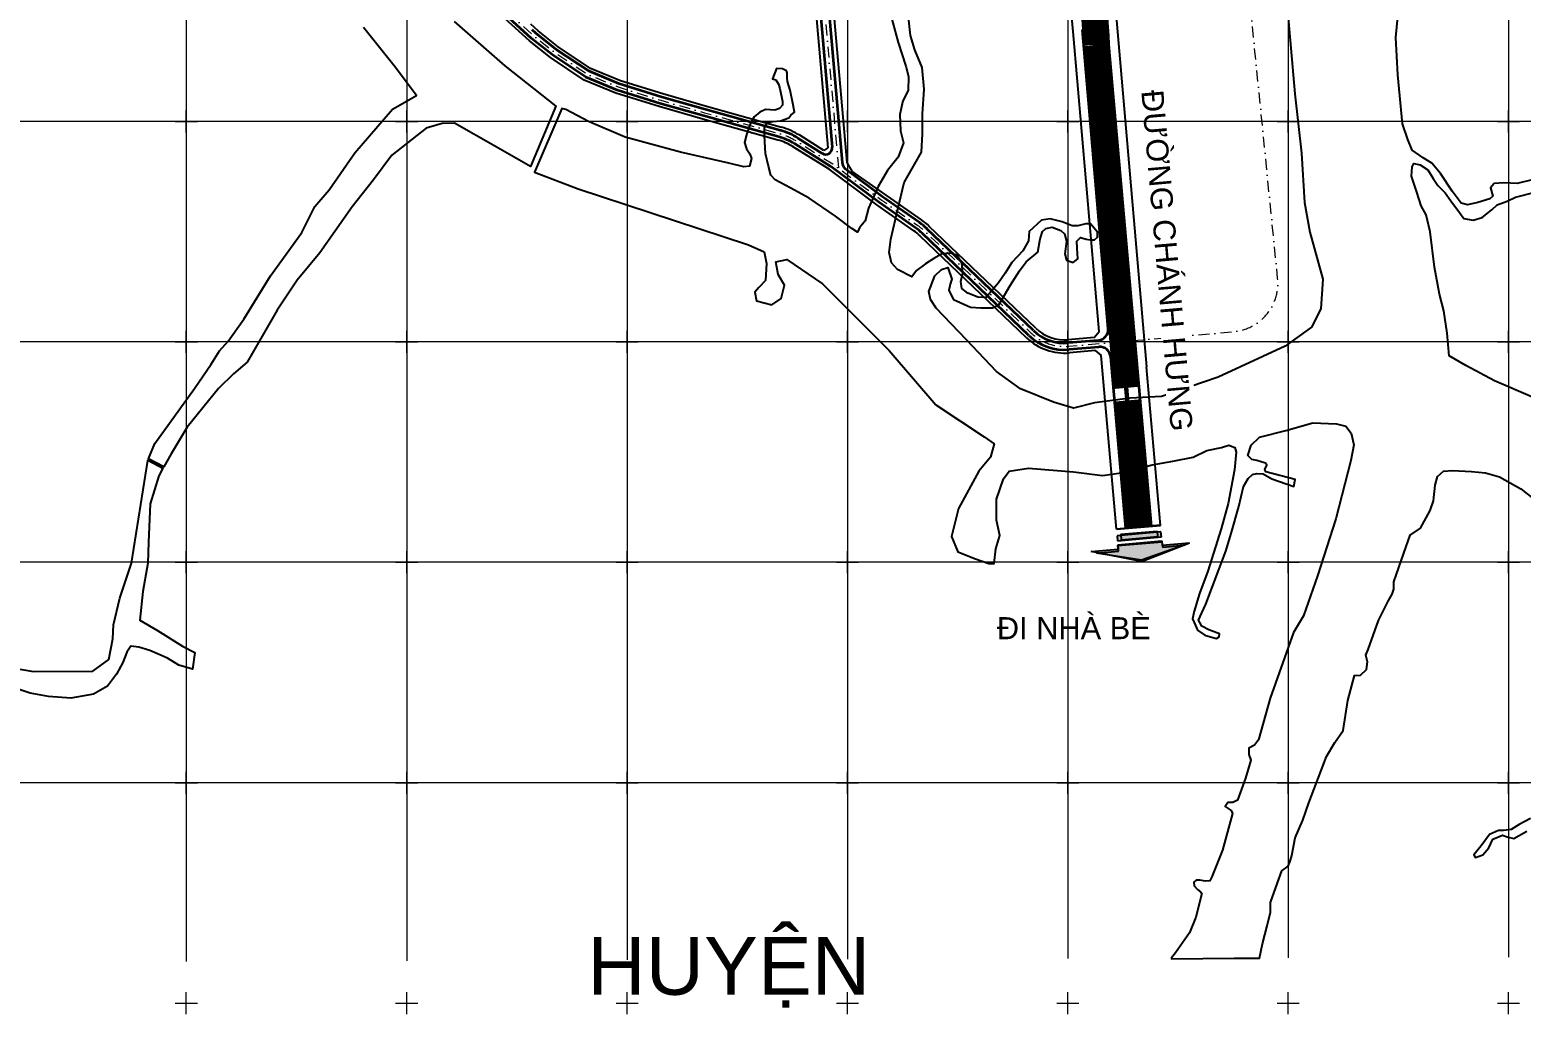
# Model space of a CAD drawing. Header units: millimetres. Extents: x 546597 to 607848, y 1180644 to 1193180.
# Drawn here: x 601258 to 602612, y 1184190 to 1185083 of the extents above; entities that cross this region are included whole.
import ezdxf
from ezdxf.enums import TextEntityAlignment as Align

# ---------------------------------------------------------------- set-up
doc = ezdxf.new("R2010")
doc.units = ezdxf.units.MM
doc.header["$MEASUREMENT"] = 0
for name, pattern in [('ACAD_ISO02W100', [15, 12, -3]), ('DASHDOT', [1, 0.5, -0.25, 0, -0.25]), ('DASHED', [0.75, 0.5, -0.25])]:
    doc.linetypes.add(name, pattern=pattern)
doc.layers.get('0').update_dxf_attribs({"linetype": 'CONTINUOUS', "lineweight": 20})
for name, color, linetype, lineweight in [('A-DUONG', 1, 'CONTINUOUS', 35), ('A-LE', 4, 'CONTINUOUS', 25), ('A-TIM', 6, 'DASHDOT', 13), ('toa do', 2, 'CONTINUOUS', 13)]:
    doc.layers.add(name, color=color, linetype=linetype, lineweight=lineweight)
for name, color, linetype in [('duong HH', 251, 'CONTINUOUS'), ('duong MOI', 251, 'ACAD_ISO02W100'), ('hatch CX cach ly', 70, 'CONTINUOUS'), ('SONG', 150, 'CONTINUOUS'), ('text DUONG', 7, 'CONTINUOUS')]:
    doc.layers.add(name, color=color, linetype=linetype)
doc.styles.add('VNI-Helve Bold', font='VHELVEB.TTF')

# ---------------------------------------------------------------- blocks, each defined once
blk = doc.blocks.new('MUITEN')
at = {"linetype": 'Continuous'}
h = blk.add_hatch(color=256, dxfattribs=at)
h.paths.add_polyline_path([(9.31, 0), (9.31, 2.82), (-9.31, 2.82), (-9.31, 0)])
h.paths.add_polyline_path([(11.27, 5.64), (11.27, 8.46), (22.55, 8.46), (0, 14.09), (-22.55, 8.46), (-11.27, 8.46), (-11.27, 5.64)])
for p, q in [((-22.55, 8.46), (0, 14.09)), ((-22.55, 8.46), (0, 14.09)), ((-11.27, 8.46), (-22.55, 8.46)), ((-11.27, 5.64), (-11.27, 8.46)), ((0, 14.09), (22.55, 8.46)), ((11.27, 8.46), (11.27, 5.64)), ((22.55, 8.46), (11.27, 8.46)), ((11.27, 5.64), (-11.27, 5.64)), ((9.31, 2.82), (-9.31, 2.82)), ((-9.31, 0), (-9.31, 2.82)), ((9.31, 0), (9.31, 2.82)), ((-11.27, -2.82), (11.27, -2.82))]:
    blk.add_line(p, q)
blk.add_lwpolyline([(9.31, 0), (-9.31, 0)])
blk = doc.blocks.new('A$C1AD862F4')
h = blk.add_hatch(color=256)
h.paths.add_polyline_path([(23.2, 5.9), (24.7, 9.6), (47.8, 0.6), (10.8, 29.1), (-35.8, 33.2), (-12.6, 24.2), (-14.1, 20.4)])
h.paths.add_polyline_path([(-15.4, 17.1), (-17, 12.8), (20.2, -1.7), (21.9, 2.6)])
for p, q in [((10.8, 29.1), (-35.8, 33.2)), ((-12.6, 24.2), (-35.8, 33.2)), ((10.8, 29.1), (47.8, 0.6)), ((-15.4, 17.1), (-17, 12.8)), ((21.9, 2.6), (-15.4, 17.1)), ((-14.1, 20.4), (-12.6, 24.2)), ((23.2, 5.9), (-14.1, 20.4)), ((18.1, -7.3), (-19.2, 7.3)), ((-17, 12.8), (20.2, -1.7)), ((20.2, -1.7), (21.9, 2.6)), ((23.2, 5.9), (24.7, 9.6)), ((47.8, 0.6), (24.7, 9.6))]:
    blk.add_line(p, q)
blk = doc.blocks.new('CROSS')
for p, q in [((-5, 0), (5, 0)), ((0, -5), (0, 5))]:
    blk.add_line(p, q)

msp = doc.modelspace()

# ---------------------------------------------------------------- linework, layer by layer
at = {"layer": 'A-DUONG', "ltscale": 0.05}
for p, q in [((601961, 1185262.5), (601986.3, 1184976.6)), ((601713.4, 1185075.3), (601642.6, 1185139.8)), ((601717.3, 1185079.9), (601713.8, 1185083.1)), ((601735.7, 1185065.2), (601717.3, 1185079.9)), ((602236.7, 1184812.2), (602213.3, 1185083.1)), ((601732.2, 1185060.3), (601713.4, 1185075.3)), ((601762.7, 1185040.1), (601732.2, 1185060.3)), ((601765.5, 1185045.5), (601735.7, 1185065.2)), ((601790.9, 1185028.4), (601762.7, 1185040.1)), ((601793, 1185034.1), (601765.5, 1185045.5)), ((601829.9, 1185016.3), (601790.9, 1185028.4)), ((601831.7, 1185022), (601793, 1185034.1)), ((601869.6, 1185004.9), (601829.9, 1185016.3)), ((601871.2, 1185010.7), (601831.7, 1185022)), ((601937.8, 1184986), (601869.6, 1185004.9)), ((601939.4, 1184991.8), (601871.2, 1185010.7)), ((601985, 1184959), (601951.9, 1184979.8)), ((601977.1, 1184971), (601955.1, 1184984.8)), ((602028.5, 1184926.8), (601985, 1184959)), ((602061.9, 1184903.3), (602028.5, 1184926.8)), ((602164.7, 1184805.8), (602068.1, 1184898.2)), ((602168.9, 1184810.2), (602072.2, 1184902.6)), ((602227.6, 1184801.3), (602200.8, 1184799)), ((602228.1, 1184795.3), (602201.3, 1184793)), ((602252.7, 1184630.8), (602239, 1184786.3))]:
    msp.add_line(p, q, dxfattribs=at)
msp.add_lwpolyline([(602065.4, 1184908.2), (602032, 1184931.6), (601999.5, 1184955.6, -0.214568), (601995.5, 1184962.8), (601968.2, 1185272.6)], format="xyb", dxfattribs=at)
at = {"layer": 'A-DUONG'}
msp.add_lwpolyline([(602213.4, 1185196.1, -0.074791), (602237, 1185069.8), (602275.6, 1184632.8)], format="xyb", dxfattribs=at)
at = {"layer": 'A-DUONG', "ltscale": 0.05}
for centre, radius, start, end in [((601923.7, 1184934.9), 53, 57.8277, 74.5164), ((601923.7, 1184934.9), 59, 57.8277, 74.5164), ((601980.3, 1184976.1), 6, 237.8277, 5.0504), ((602031.5, 1184859.9), 59, 46.2835, 54.9356), ((602031.5, 1184859.9), 53, 46.2835, 54.9356), ((602197.2, 1184839.8), 41, 226.2835, 275.0504), ((602226.7, 1184811.3), 10, 275.0504, 5.0504), ((602197.2, 1184839.8), 47, 226.2835, 275.0504), ((602229, 1184785.4), 10, 5.0504, 95.0504)]:
    msp.add_arc(centre, radius, start, end, dxfattribs=at)
at = {"layer": 'A-LE', "ltscale": 0.05}
for p, q in [((601972.1, 1185273.1), (601999.6, 1184962.7)), ((601957, 1185262.4), (601982.3, 1184976)), ((601711.5, 1185073), (601640.4, 1185137.6)), ((601719.2, 1185082.1), (601712.7, 1185088.1)), ((601737.5, 1185067.6), (601719.2, 1185082.1)), ((602228.4, 1184809.4), (602204.9, 1185081.4)), ((601730.4, 1185057.9), (601711.5, 1185073)), ((601766.9, 1185048.1), (601737.5, 1185067.6)), ((601761.2, 1185037.5), (601730.4, 1185057.9)), ((601794, 1185036.9), (601766.9, 1185048.1)), ((601789.9, 1185025.6), (601761.2, 1185037.5)), ((601829.1, 1185013.4), (601789.9, 1185025.6)), ((601832.5, 1185024.9), (601794, 1185036.9)), ((601868.7, 1185002), (601829.1, 1185013.4)), ((601872, 1185013.5), (601832.5, 1185024.9)), ((601940.2, 1184994.6), (601872, 1185013.5)), ((601937, 1184983.1), (601868.7, 1185002)), ((601978.5, 1184973.6), (601956.7, 1184987.4)), ((601983.3, 1184956.5), (601950.3, 1184977.2)), ((601982.3, 1184976), (601978.5, 1184973.6)), ((601999.6, 1184962.7), (602004.1, 1184954.9)), ((602026.7, 1184924.3), (601983.3, 1184956.5)), ((602067.1, 1184910.7), (602004.1, 1184954.9)), ((602060.2, 1184900.8), (602026.7, 1184924.3)), ((602170.9, 1184812.3), (602074.3, 1184904.7)), ((602162.6, 1184803.7), (602066, 1184896)), ((602223.9, 1184804), (602228.4, 1184809.4)), ((602223.9, 1184804), (602200.5, 1184801.9)), ((602224.9, 1184792.1), (602201.6, 1184790)), ((602244.3, 1184630), (602230.3, 1184787.5))]:
    msp.add_line(p, q, dxfattribs=at)
at = {"layer": 'A-LE', "ltscale": 0.05, "flags": 128}
for points in [[(602243.9, 1185095.1), (602271.4, 1184777.3)], [(602284.1, 1184633.5), (602271.4, 1184777.3)]]:
    msp.add_lwpolyline(points, dxfattribs=at)
at = {"layer": 'A-LE'}
msp.add_lwpolyline([(602224.9, 1184792.1), (602230.3, 1184787.5)], dxfattribs=at)
at = {"layer": 'A-LE', "ltscale": 0.05}
for centre, radius, start, end in [((601805.3, 1185054.4), 400.5, 3.8605, 19.1485), ((601923.7, 1184934.9), 62, 57.8277, 74.5164), ((601923.7, 1184934.9), 50, 57.8277, 74.5164), ((602031.5, 1184859.9), 62, 46.2835, 54.9356), ((602031.5, 1184859.9), 50, 46.2835, 54.9356), ((602197.2, 1184839.8), 38, 226.2835, 275.0504), ((602197.2, 1184839.8), 50, 226.2835, 275.0504)]:
    msp.add_arc(centre, radius, start, end, dxfattribs=at)
at = {"layer": 'A-TIM', "ltscale": 20, "flags": 128}
for points in [[(601505.1, 1185676), (601505.2, 1185666.8), (601506.1, 1185648.8), (601508.6, 1185630.1), (601512.4, 1185614.1), (601517.6, 1185600.5), (601523.6, 1185587.3), (601529.3, 1185575.6), (601538.1, 1185559.3), (601551.1, 1185533.2), (601565.7, 1185498.1, -0.059809), (601569.3, 1185485.2), (601590.9, 1185346.5), (601593.4, 1185320.2), (601596.3, 1185295.7), (601595.6, 1185275.3), (601595.5, 1185262.5), (601603.7, 1185230.7), (601616.5, 1185186.7), (601633.8, 1185154.1), (601644.7, 1185141.9), (601715.4, 1185077.6), (601734, 1185062.7), (601764.1, 1185042.8), (601792, 1185031.3), (601830.8, 1185019.1), (601870.4, 1185007.8), (601938.6, 1184988.9, -0.072947), (601953.5, 1184982.3), (601986.7, 1184961.4), (602030.2, 1184929.2), (602063.6, 1184905.7, -0.03777), (602070.2, 1184900.4), (602166.8, 1184808, 0.216056), (602201.1, 1184796), (602350.5, 1184809.2, 0.417486), (602390.5, 1184857.4), (602366.1, 1185101.3, -0.05486), (602366.3, 1185113.6), (602378.8, 1185217.3, -0.044369), (602380.8, 1185227), (602418.3, 1185349.4)], [(601691.2, 1185663.9), (601834, 1185462.1), (601962, 1185281, -0.13265), (601963.8, 1185276.1), (601992, 1184957.5)], [(601939.9, 1185582.4), (602093, 1185366), (602154.1, 1185283.8, -0.076503), (602202.5, 1185192.4, -0.07497), (602225.5, 1185069.1), (602264.2, 1184631.8)]]:
    msp.add_lwpolyline(points, format="xyb", dxfattribs=at)
at = {"layer": 'duong HH', "color": 254, "ltscale": 3, "const_width": 23, "flags": 128}
msp.add_lwpolyline([(601939.9, 1185582.4), (602093, 1185366), (602154.1, 1185283.8, -0.076503), (602202.5, 1185192.4, -0.07497), (602225.5, 1185069.1), (602253, 1184758.2)], format="xyb", dxfattribs=at)
at = {"layer": 'duong MOI', "color": 254, "ltscale": 3, "const_width": 23, "flags": 128}
msp.add_lwpolyline([(602254, 1184746.8), (602264.2, 1184631.8)], dxfattribs=at)
at = {"layer": 'hatch CX cach ly', "const_width": 4}
msp.add_lwpolyline([(601955.1, 1185560.9), (602093, 1185366), (602154.1, 1185283.8, -0.076503), (602202.5, 1185192.4, -0.07497), (602225.5, 1185069.1), (602264.2, 1184631.8)], format="xyb", dxfattribs=at)
at = {"layer": 'hatch CX cach ly', "color": 200, "const_width": 2.5}
msp.add_lwpolyline([(601955.1, 1185560.9), (602093, 1185366), (602154.1, 1185283.8, -0.076503), (602202.5, 1185192.4, -0.07497), (602225.5, 1185069.1), (602264.2, 1184631.8)], format="xyb", dxfattribs=at)
at = {"layer": 'SONG'}
for points in [[(602398.9, 1185107.9), (602406.2, 1185025), (602412.2, 1184971.2), (602414.8, 1184926.5), (602419.6, 1184899.5), (602431.5, 1184856.7), (602429.6, 1184830), (602421.1, 1184813.3), (602397.2, 1184796.2), (602336.5, 1184767.8), (602285.2, 1184750.5), (602256.6, 1184749), (602224.2, 1184744.5), (602205.3, 1184739.9), (602187.2, 1184745.2), (602157, 1184757.3), (602135.2, 1184773.1), (602108, 1184801.9), (602080.6, 1184830.4), (602075.4, 1184838.5), (602073.9, 1184845.6), (602079.5, 1184860), (602085.4, 1184865.6), (602091, 1184867.4), (602094.7, 1184856.7), (602093.2, 1184852.2), (602092.1, 1184846.7), (602096.2, 1184838.5), (602111.7, 1184831.5), (602121, 1184830.8), (602131.7, 1184830.8), (602137.3, 1184833.7), (602147.7, 1184851.1), (602156.2, 1184864.5), (602162.1, 1184872.6), (602172.9, 1184881.3), (602175.1, 1184893.5), (602177, 1184900.1), (602180, 1184902.7), (602185.9, 1184903.9), (602193.7, 1184900.9), (602197, 1184897.9), (602198.9, 1184891.3), (602197.4, 1184879.8), (602198.9, 1184874.2), (602204.8, 1184872), (602209.2, 1184875.3), (602208.5, 1184885), (602208.1, 1184891.3), (602211.5, 1184894.6), (602216.6, 1184893.1), (602220.7, 1184892.4), (602224.4, 1184892.4), (602227, 1184895), (602227, 1184899.4), (602220.7, 1184907.2), (602216.3, 1184907.2), (602209.2, 1184905.3), (602204, 1184905.3), (602194.8, 1184909), (602184, 1184911.6), (602176.2, 1184910.5), (602165.1, 1184900.1), (602164.4, 1184891.6), (602159.2, 1184882.7), (602149.2, 1184872), (602143.3, 1184862.4), (602137, 1184853.5), (602131.8, 1184847.2), (602128.8, 1184843.5), (602125.8, 1184840.1), (602118.4, 1184840.5), (602113.2, 1184842.7), (602109.2, 1184844.2), (602104, 1184848.3), (602102.9, 1184854.6), (602104.7, 1184862.4), (602104, 1184871.6), (602099.2, 1184878.7), (602093.6, 1184880.5), (602085.5, 1184879.4), (602078.4, 1184875.7), (602071, 1184870.9), (602062.8, 1184864.6), (602058.4, 1184859), (602045.4, 1184865.7), (602039.9, 1184871.6), (602038, 1184880.9), (602039.5, 1184893.1), (602045.8, 1184920.5), (602051.4, 1184944.6), (602067.2, 1184972.2), (602068.3, 1184988.8), (602068.3, 1185007), (602069.8, 1185029.2), (602067.9, 1185049), (602061.3, 1185064.9), (602057.2, 1185077.9), (602055.3, 1185094.6)], [(602622.8, 1184947.3), (602608, 1184943.5), (602595.8, 1184944.2), (602586.9, 1184943.7), (602583.6, 1184939.6), (602585.7, 1184932), (602583.2, 1184929.8), (602572.2, 1184926.5), (602562.7, 1184924.4), (602557.2, 1184925.9), (602549, 1184936.8), (602538.3, 1184952.8), (602530.5, 1184962.2), (602522.6, 1184966.8), (602512.6, 1184974), (602508.6, 1184983.6), (602503.8, 1184997.9), (602499.5, 1185042.2), (602497.9, 1185076.2), (602500.7, 1185107.3)], [(602038.6, 1185099.3), (602046, 1185071.5), (602053.1, 1185050), (602055.4, 1185040.7), (602055, 1185028.1), (602050.2, 1185018.6), (602047.7, 1185006.2), (602048.2, 1184991.3), (602050.8, 1184980.5), (602046, 1184967.5), (602036.4, 1184955.5), (602028, 1184940.8), (602019, 1184921.3), (602016.2, 1184909.8), (602011.1, 1184903.5), (602009.2, 1184899.4), (602003.9, 1184902.8), (601989.2, 1184914.1), (601965.4, 1184930.4), (601948, 1184939.8), (601934.3, 1184947), (601930.5, 1184951.1), (601928.3, 1184959.3), (601925.7, 1184970.9), (601924.9, 1184987), (601924.7, 1184994.9), (601927.6, 1184999), (601932.4, 1185000), (601939.4, 1185000.5), (601946.8, 1185003.1), (601948.8, 1185005.5), (601951.9, 1185008.4), (601950.7, 1185015.1), (601948, 1185028.4), (601945.7, 1185036.3), (601945.4, 1185039.5), (601945.2, 1185044), (601944.6, 1185045.8), (601941, 1185047.7), (601935.6, 1185048.1), (601932.1, 1185038.7), (601934.9, 1185037.8), (601937.6, 1185033.9), (601938.8, 1185029.8), (601941.1, 1185018.1), (601941.1, 1185014.7), (601938.3, 1185011.6), (601934.1, 1185010.2), (601929.8, 1185010.5), (601925.6, 1185010.9), (601920.6, 1185008.5), (601915.5, 1185004.2), (601911.9, 1184998.3), (601908.6, 1184989.1), (601906.7, 1184980.8), (601908.3, 1184975), (601911.5, 1184970.5), (601912.9, 1184966.2), (601911.2, 1184959.5), (601906, 1184958.7), (601892.3, 1184962.2), (601848.4, 1184972.1), (601798.2, 1184985.7), (601765.1, 1185000), (601744.4, 1185010.7), (601740.8, 1185011.8), (601716.1, 1184954), (601755.5, 1184938.7), (601865.2, 1184902.8), (601910.3, 1184888), (601924.4, 1184881.6), (601926.5, 1184871.1), (601925.8, 1184855.5), (601919.5, 1184849.2), (601916, 1184845), (601917.4, 1184837.2), (601931.5, 1184833.7), (601940, 1184839.3), (601942.8, 1184851.3), (601937.1, 1184861.2), (601935, 1184872.5), (601944.9, 1184874.6), (601977.4, 1184852.7), (602038, 1184792.1), (602080.4, 1184742.7), (602124.1, 1184713.8), (602133.3, 1184707.4), (602129.8, 1184695.4), (602119.2, 1184682.7), (602100.8, 1184648.9), (602094.5, 1184623.5), (602100.1, 1184609.4), (602116.4, 1184603), (602128.4, 1184598.8), (602133.3, 1184598.8), (602134.7, 1184612.2), (602138.2, 1184624.2), (602135.4, 1184638.3), (602135.4, 1184657.3), (602141.8, 1184675.7), (602146.7, 1184682.7), (602164.3, 1184685.5), (602205.3, 1184682), (602231.6, 1184678.7), (602252.8, 1184681.6), (602276.6, 1184688.4), (602295.3, 1184691.6), (602313.8, 1184695.5), (602326.2, 1184701.3), (602339.5, 1184704.2), (602346.1, 1184706.1), (602351.7, 1184704.2), (602352.7, 1184699.8), (602351.4, 1184683.8), (602345.6, 1184653.4), (602339.1, 1184630.4), (602327.1, 1184592), (602319.6, 1184571.7), (602314.8, 1184555.5), (602313.1, 1184548.7), (602315.8, 1184542.5), (602317.8, 1184538.4), (602324.5, 1184534), (602331.8, 1184531.6), (602335, 1184530.7), (602337.4, 1184532.4), (602337.6, 1184535), (602328.1, 1184538.7), (602321.7, 1184542.1), (602319.8, 1184545.3), (602318.8, 1184547.6), (602321.7, 1184554), (602325.2, 1184562), (602343.6, 1184610), (602348.4, 1184626.1), (602355.4, 1184650.5), (602359.6, 1184668.8), (602363.7, 1184676.1), (602367.6, 1184679.6), (602371.7, 1184680.5), (602377.2, 1184680.1), (602385.2, 1184675.8), (602405.3, 1184668.8), (602406.5, 1184675.2), (602379.8, 1184682), (602378.8, 1184684.2), (602380.8, 1184688), (602379.5, 1184690), (602371.5, 1184692.3), (602367, 1184693.3), (602363.3, 1184697), (602366.5, 1184706.2), (602374, 1184713.5), (602397.8, 1184719.6), (602422.3, 1184726.4), (602443.8, 1184725.7), (602452.5, 1184723.4), (602457.3, 1184717.1), (602459.7, 1184706.6), (602456.8, 1184692.2), (602443.3, 1184639.3), (602426.8, 1184587.8), (602414, 1184551.3), (602404.9, 1184536.3), (602383.7, 1184476.7), (602373, 1184438.9), (602369.6, 1184434.2), (602364.2, 1184431.3), (602364.2, 1184425.6), (602366.2, 1184420.6), (602361.3, 1184404.2), (602353.9, 1184384.2), (602349.7, 1184382), (602345.2, 1184382), (602342.8, 1184378.4), (602348.4, 1184374.7), (602349.6, 1184372), (602340.5, 1184338.8), (602330.9, 1184314.7), (602328.8, 1184310.9), (602325.1, 1184310.6), (602320, 1184311.5), (602316.5, 1184311.7), (602314.3, 1184309.7), (602314.7, 1184306.4), (602317.6, 1184303), (602320.6, 1184301.1), (602321.7, 1184299.4), (602316.3, 1184277.9), (602310.4, 1184263.7), (602297.7, 1184245.8), (602294.1, 1184241.1), (602294.1, 1184240.1), (602350.9, 1184240.7), (602374, 1184240.7), (602376.7, 1184253.9), (602380.9, 1184270.2), (602384.1, 1184282.6), (602383.9, 1184291.3), (602390.3, 1184309.3), (602394.4, 1184320.2), (602399.9, 1184324.4), (602402, 1184328.9), (602403.4, 1184333.9), (602406.3, 1184350.1), (602413.2, 1184366), (602418.9, 1184381.7), (602434.8, 1184423.7), (602442.4, 1184436.6), (602450.1, 1184447.3), (602454.2, 1184474.7), (602460.1, 1184497.2), (602465.8, 1184497.6), (602471.1, 1184502.7), (602471.9, 1184509.7), (602470.5, 1184515.7), (602472.6, 1184521), (602481.9, 1184547.2), (602490.9, 1184564.8), (602494.5, 1184571.2), (602495.8, 1184575.7), (602495.9, 1184582.4), (602504.9, 1184608.3), (602510.8, 1184624.7), (602520.2, 1184631), (602528.8, 1184647.1), (602531.9, 1184655.7), (602533.4, 1184670), (602535.7, 1184677.9), (602541.1, 1184682.7), (602549.2, 1184683.2), (602566.3, 1184682.5), (602579, 1184681.1), (602591.7, 1184677.6), (602611.2, 1184666.7), (602630, 1184651.9)], [(601643.1, 1185090.5), (601689.1, 1185050.3), (601735.5, 1185013.7), (601712.3, 1184959.1), (601680.6, 1184977.2), (601643.4, 1184998.5), (601632.1, 1184998.1), (601617.7, 1184993.7), (601586.6, 1184969.4), (601570, 1184947), (601550.6, 1184922.4), (601534.8, 1184900.1), (601521.2, 1184880.6), (601500.7, 1184855.8), (601482.5, 1184828.7), (601455.3, 1184781.5), (601442.9, 1184771.1), (601429.1, 1184757.6), (601400.8, 1184722.7), (601386.2, 1184698.5), (601379.5, 1184686.5), (601365.7, 1184693.8), (601371.4, 1184707.8), (601407.4, 1184757.6), (601422.7, 1184779.8), (601430.2, 1184791.8), (601438, 1184800.6), (601452.3, 1184820.7), (601476.5, 1184860), (601504.9, 1184899.2), (601516.7, 1184922.7), (601529.8, 1184938), (601552.8, 1184971.6), (601587, 1185011.1), (601609, 1185023.6), (601588.5, 1185050.4), (601560.7, 1185085.1)], [(602621.8, 1184749.7), (602587.4, 1184764.7), (602561.2, 1184778.5), (602546.2, 1184787.4), (602544.3, 1184807.8), (602541.2, 1184828.2), (602537.3, 1184843.2), (602532.7, 1184867.8), (602529, 1184899.8), (602525.4, 1184915.2), (602520.6, 1184923.5), (602516.7, 1184935.8), (602512.1, 1184950.2), (602512.5, 1184958.7), (602514, 1184961.9), (602519.9, 1184960.6), (602526.9, 1184956.1), (602531.6, 1184948.3), (602536, 1184941.7), (602542.6, 1184935.3), (602547.7, 1184927.9), (602555.5, 1184917.3), (602559.6, 1184912), (602567.8, 1184910.3), (602576.1, 1184912.8), (602585, 1184919.9), (602589.7, 1184924.3), (602598.8, 1184927.7), (602606.4, 1184931.1), (602642.1, 1184940.2)], [(601240.1, 1184504.4), (601261.4, 1184500.8), (601315.2, 1184501.1), (601329.7, 1184511.8), (601333.3, 1184530.5), (601334, 1184543.1), (601334, 1184543.1), (601339.6, 1184567.4), (601350.2, 1184599.2), (601365.1, 1184692.3), (601365.2, 1184692.5), (601378.8, 1184685.3), (601375.1, 1184678.5), (601367.3, 1184653), (601365.8, 1184618.1), (601365.1, 1184599.2), (601360.5, 1184573.4), (601357.8, 1184547.5), (601373.7, 1184538.2), (601396.5, 1184524), (601407.7, 1184518.2), (601405.7, 1184502.9), (601393.1, 1184506.6), (601382.8, 1184513), (601366.9, 1184519.8), (601356.8, 1184523), (601349.7, 1184523.9), (601345.9, 1184518.3), (601342.3, 1184509), (601336.5, 1184498.6), (601328.5, 1184487.5), (601315.8, 1184480.3), (601295.2, 1184476.7), (601275, 1184478.1), (601258.2, 1184481.1), (601236.2, 1184488.4)], [(602620, 1184367.4), (602609.6, 1184362.1), (602602.4, 1184357.6), (602595.5, 1184356.7), (602590.9, 1184356.7), (602582.7, 1184353.1), (602575.1, 1184342.8), (602568.6, 1184334.6), (602570.2, 1184332), (602576.8, 1184334.6), (602582.1, 1184341), (602585.9, 1184348.7), (602594.7, 1184352.3), (602599.6, 1184350.7), (602604.9, 1184349.4), (602616.5, 1184356)]]:
    msp.add_lwpolyline(points, dxfattribs=at)
at = {"layer": 'toa do', "color": 250}
for p, q in [((601400, 1188405.4), (601400, 1184237.9)), ((601600, 1188405.4), (601600, 1184238.5)), ((602400, 1188405.4), (602400, 1184241)), ((602600, 1188405.4), (602600, 1184241.6)), ((607842.6, 1184600), (592291.3, 1184600)), ((607842.6, 1184400), (592291.2, 1184400))]:
    msp.add_line(p, q, dxfattribs=at)

# ---------------------------------------------------------------- block references
at = {"layer": 'A-LE', "rotation": 206.3268490523348}
msp.add_blockref('A$C1AD862F4', (602263.7, 1184631.5), dxfattribs=at)
at = {"layer": 'A-LE', "linetype": 'DASHED', "ltscale": 15, "xscale": 1.774040200525346, "yscale": 1.774040188058228, "zscale": 1.774040200525346, "rotation": 185.0504391234566}
msp.add_blockref('MUITEN', (602264.6, 1184626.8), dxfattribs=at)
at = {"layer": 'toa do', "xscale": 2, "yscale": 2, "zscale": 2}
for p in [(601400, 1185000), (601400, 1185000), (601600, 1185000), (601600, 1185000), (601800, 1185000), (601800, 1185000), (602000, 1185000), (602000, 1185000), (602200, 1185000), (602200, 1185000), (602400, 1185000), (602400, 1185000), (602600, 1185000), (602600, 1185000), (601400, 1184800), (601400, 1184800), (601600, 1184800), (601600, 1184800), (601800, 1184800), (601800, 1184800), (602000, 1184800), (602000, 1184800), (602200, 1184800), (602200, 1184800), (602400, 1184800), (602400, 1184800), (602600, 1184800), (602600, 1184800), (601400, 1184600), (601400, 1184600), (601600, 1184600), (601600, 1184600), (601800, 1184600), (601800, 1184600), (602000, 1184600), (602000, 1184600), (602200, 1184600), (602200, 1184600), (602400, 1184600), (602400, 1184600), (602600, 1184600), (602600, 1184600), (601400, 1184400), (601400, 1184400), (601600, 1184400), (601600, 1184400), (601800, 1184400), (601800, 1184400), (602000, 1184400), (602000, 1184400), (602200, 1184400), (602200, 1184400), (602400, 1184400), (602400, 1184400), (602600, 1184400), (602600, 1184400), (601400, 1184200), (601400, 1184200), (601600, 1184200), (601600, 1184200), (602200, 1184200), (602200, 1184200), (602400, 1184200), (602400, 1184200), (602600, 1184200), (602600, 1184200)]:
    msp.add_blockref('CROSS', p, dxfattribs=at)

# ---------------------------------------------------------------- next in the draw order: wipeouts: each hides what was drawn before it
for points in [[(602265.1, 1185027.6), (602292.1, 1184719.1), (602317.8, 1184721.3), (602290.8, 1185029.9)], [(602131.1, 1184529.2), (602272.1, 1184529.2), (602272.1, 1184551.2), (602131.1, 1184551.2)], [(601762, 1184192.1), (602020.7, 1184192.1), (602020.7, 1184278.7), (601762, 1184278.7)]]:
    msp.add_wipeout(points).dxf.layer = 'text DUONG'

# ---------------------------------------------------------------- next in the draw order: linework, layer by layer
at = {"layer": 'toa do', "color": 250}
for p, q in [((601800, 1188405.4), (601800, 1184239.2)), ((602200, 1188405.4), (602200, 1184240.4)), ((607842.6, 1184800), (592291.4, 1184800))]:
    msp.add_line(p, q, dxfattribs=at)
at = {"layer": 'toa do', "color": 252}
for p, q in [((602000, 1188405.4), (602000, 1184239.8)), ((607842.6, 1185000), (592291.5, 1185000))]:
    msp.add_line(p, q, dxfattribs=at)

# ---------------------------------------------------------------- next in the draw order: block references
at = {"layer": 'toa do', "xscale": 2, "yscale": 2, "zscale": 2}
for p in [(601800, 1184200), (601800, 1184200), (602000, 1184200), (602000, 1184200)]:
    msp.add_blockref('CROSS', p, dxfattribs=at)

# ---------------------------------------------------------------- next in the draw order: texts
at = {"layer": 'text DUONG', "style": 'VNI-Helve Bold'}
msp.add_text('ÑÖÔØNG CHAÙNH HÖNG', height=20, rotation=274.9947, dxfattribs=at).set_placement((602266.7, 1185027.6))
for s, height, p in [('ÑI NHAØ BEØ', 20, (602205.5, 1184530.2)), ('HUYEÄN', 52.5, (601892.3, 1184207.6))]:
    msp.add_text(s, height=height, dxfattribs=at).set_placement(p, align=Align.CENTER)

doc.saveas('drawing.dxf')
